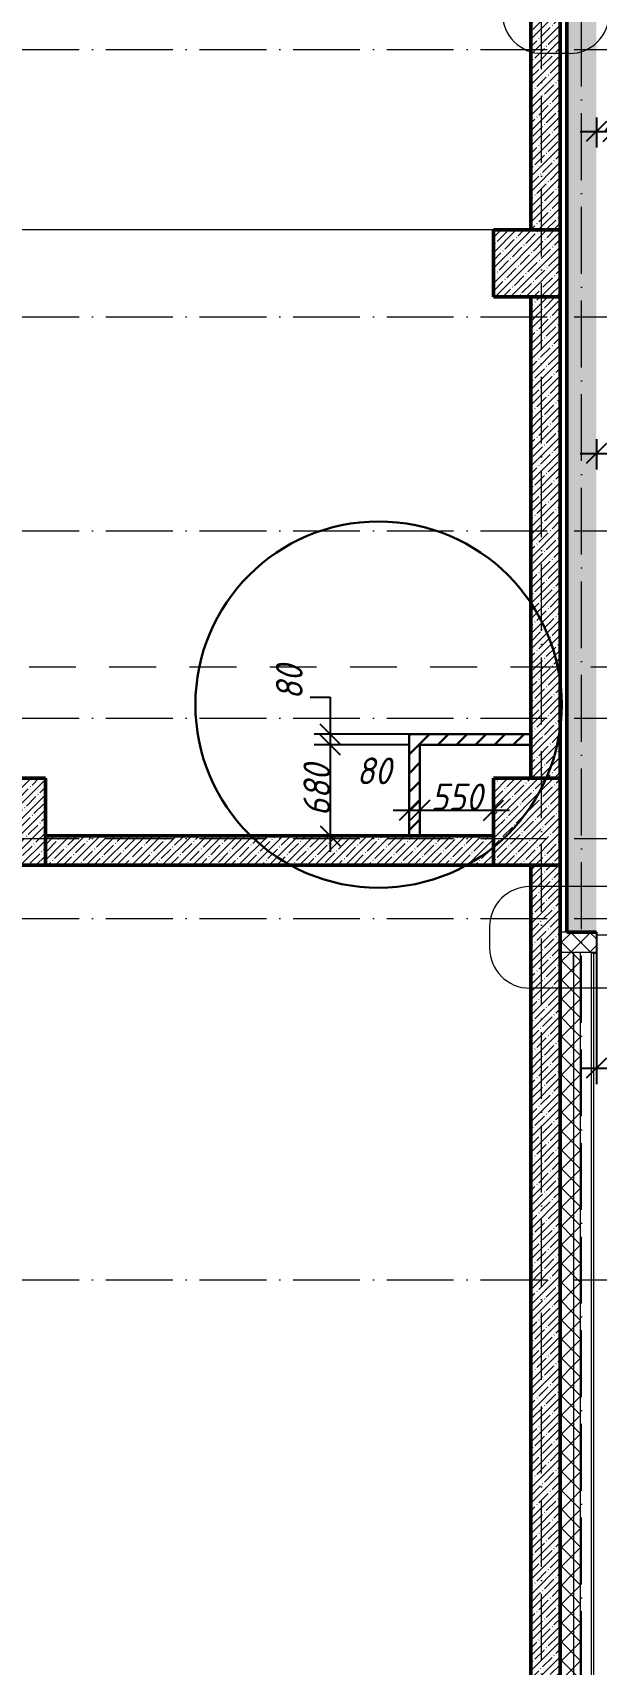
# Model space of a CAD drawing. Header units: millimetres. Extents: x -269418 to 201924, y -5890 to 98643.
# Drawn here: x 80755 to 84970, y 4923 to 17126 of the extents above; entities that cross this region are included whole.
import ezdxf

# ---------------------------------------------------------------- set-up
doc = ezdxf.new("R2010")
doc.units = ezdxf.units.MM
doc.linetypes.add('01 Штриховая _4 мм_', pattern=[600, 350, -250])
doc.linetypes.add('50_200_ШТРИХ_1Т_ш5_п1_п1_', pattern=[700, 500, -100, 0, -100])
for name, color, linetype, lineweight in [('1) ПГП Зеленый', 2, 'Continuous', 30), ('A-ANNO-DIMS', 7, 'Continuous', 9), ('A-DETL', 7, 'Continuous', 9), ('A-DETL-1', 7, 'Continuous', 5), ('A-FLOR', 7, 'Continuous', 9), ('A-WALL', 7, 'Continuous', 5), ('A-WALL-1', 7, 'Continuous', 9), ('A-WALL-3', 7, 'Continuous', 50), ('A-WALL-FNSH-1', 7, 'Continuous', 9), ('A-WALL-PATT-2', 7, 'Continuous', 5), ('G-ANNO-SYMB-1', 7, '01 Штриховая _4 мм_', 9), ('S-COLS', 7, 'Continuous', 9), ('S-COLS-1', 7, 'Continuous', 5), ('S-COLS-2', 7, 'Continuous', 50), ('Оси-1', 7, '50_200_ШТРИХ_1Т_ш5_п1_п1_', 9)]:
    doc.layers.add(name, color=color, linetype=linetype, lineweight=lineweight)
doc.styles.add('ISOCPEUR_I_2', font='isocpeui.ttf', dxfattribs={"width": 0.9, "height": 200})
doc.dimstyles.new('ISO-2_0_0_9К_СРЕДНИЙ_1', dxfattribs={"dimscale": 304.8, "dimtxt": 199.196235, "dimasz": 0.492126, "dimexe": 0.393701, "dimexo": 0, "dimgap": 0, "dimtad": 1, "dimdec": 0, "dimzin": 0, "dimdsep": 46, "dimtxsty": 'ISOCPEUR_I_2', "dimblk1": 'OBLIQUE', "dimblk2": 'OBLIQUE', "dimsah": 1, "dimcen": 0.09, "dimdle": 0.393701, "dimazin": 0, "dimtfac": 1, "dimtdec": 4, "dimtix": 1, "dimtmove": 1, "dimatfit": 3, "dimfxl": 1, "dimtvp": 1, "dimtolj": 1, "dimtzin": 0, "dimarcsym": 2})
doc.dimstyles.new('ISO-2_0_0_9К_СРЕДНИЙ_2', dxfattribs={"dimscale": 304.8, "dimtxt": 199.196235, "dimasz": 0.492126, "dimexe": 0.393701, "dimexo": 0, "dimgap": 0, "dimtad": 1, "dimdec": 0, "dimzin": 0, "dimdsep": 46, "dimtxsty": 'ISOCPEUR_I_2', "dimblk1": 'OBLIQUE', "dimblk2": 'OBLIQUE', "dimsah": 1, "dimcen": 0.09, "dimdle": 0.393701, "dimazin": 0, "dimtfac": 1, "dimtdec": 4, "dimtix": 1, "dimtmove": 0, "dimatfit": 3, "dimfxl": 1, "dimtvp": 1, "dimtolj": 1, "dimtzin": 0, "dimarcsym": 2})
pattern_1 = [(45, (0, 0), (-57.02463, 57.02463), []), (45, (57.025, 0), (-57.02463, 57.02463), [100.806, -20.161, 3.353, -16.808])]
pattern_2 = [(45, (0, 0), (-70.71068, 70.71068), []), (135, (0, 0), (-70.71068, -70.71068), [])]
pattern_3 = [(45, (0, 0), (-70.71068, 70.71068), [])]

# ---------------------------------------------------------------- blocks, each defined once
blk = doc.blocks.new('Колонна_Несущая_Прямоугольное сечение - Вн_ЖБ_500х500-V85-АР1_1_Кладочный план 3 этажа')
at = {"layer": 'S-COLS-1'}
h = blk.add_hatch(dxfattribs=at)
h.set_pattern_fill('FP_71', color=256, style=0, pattern_type=2)
h.set_pattern_definition([(45, (-84450, -15400), (-57.02463, 57.02463), []), (45, (-84392.975, -15400), (-57.02463, 57.02463), [100.806, -20.161, 3.353, -16.808])])
h.paths.add_polyline_path([(-250, -250), (250, -250), (250, 250), (-250, 250)], flags=0)
at = {"layer": 'S-COLS-2'}
for p, q in [((250, 250), (-250, 250)), ((-250, 250), (-250, -250)), ((250, -250), (250, 250)), ((-250, -250), (250, -250))]:
    blk.add_line(p, q, dxfattribs=at)
blk = doc.blocks.new('Колонна_Несущая_Прямоугольное сечение - 650х500-V117-АР1_1_Кладочный план 3 этажа')
at = {"layer": 'S-COLS-1'}
h = blk.add_hatch(dxfattribs=at)
h.set_pattern_fill('FP_108', color=256, style=0, pattern_type=2)
h.set_pattern_definition([(135, (11225, -80600), (-57.02463, -57.02463), []), (135, (11225, -80542.975), (-57.02463, -57.02463), [100.806, -20.161, 3.353, -16.808])])
h.paths.add_polyline_path([(325, -250), (325, 250), (-325, 250), (-325, -250)], flags=0)
at = {"layer": 'S-COLS-2'}
for p, q in [((325, 250), (-325, 250)), ((-325, 250), (-325, -250)), ((325, -250), (325, 250)), ((-325, -250), (325, -250))]:
    blk.add_line(p, q, dxfattribs=at)
blk = doc.blocks.new('Колонна_Несущая_Прямоугольное сечение - 650х500-V118-АР1_1_Кладочный план 3 этажа')
at = {"layer": 'S-COLS-1'}
h = blk.add_hatch(dxfattribs=at)
h.set_pattern_fill('FP_109', color=256, style=0, pattern_type=2)
h.set_pattern_definition([(135, (11225, -84450), (-57.02463, -57.02463), []), (135, (11225, -84392.975), (-57.02463, -57.02463), [100.806, -20.161, 3.353, -16.808])])
h.paths.add_polyline_path([(325, -250), (325, 250), (-325, 250), (-325, -250)], flags=0)
at = {"layer": 'S-COLS-2'}
for p, q in [((325, 250), (-325, 250)), ((-325, 250), (-325, -250)), ((325, -250), (325, 250)), ((-325, -250), (325, -250))]:
    blk.add_line(p, q, dxfattribs=at)
blk = doc.blocks.new('_Oblique')
at = {"color": 0, "linetype": 'ByBlock', "lineweight": -2}
blk.add_line((-0.5, -0.5), (0.5, 0.5), dxfattribs=at)
blk = doc.blocks.new('DIMBLOCK131-АР1_1_Кладочный план 3 этажа')
at = {"layer": 'A-ANNO-DIMS', "color": 0, "lineweight": -2, "transparency": 16777216}
for p, q in [((85070, 13979), (85505, 14410)), ((85505, 14410), (85887, 14410)), ((84970, 14085), (84970, 13859)), ((85170, 13608), (85170, 14099)), ((84850, 13979), (85290, 13979))]:
    blk.add_line(p, q, dxfattribs=at)
at = {"layer": 'Defpoints', "color": 0, "transparency": 16777216}
for p in [(84970, 14085), (85170, 13979), (85170, 13608)]:
    blk.add_point(p, dxfattribs=at)
at = {"layer": 'A-ANNO-DIMS', "color": 0, "lineweight": -2, "transparency": 16777216, "xscale": 150, "yscale": 150, "zscale": 150, "rotation": 180}
blk.add_blockref('_Oblique', (84970, 13979), dxfattribs=at)
at = {"layer": 'A-ANNO-DIMS', "color": 0, "lineweight": -2, "transparency": 16777216, "xscale": 150, "yscale": 150, "zscale": 150}
blk.add_blockref('_Oblique', (85170, 13979), dxfattribs=at)
at = {"layer": 'A-ANNO-DIMS', "color": 0, "transparency": 16777216, "insert": (85505, 14676), "char_height": 200, "width": 455.09, "attachment_point": 1, "line_spacing_factor": 1.149209, "style": 'ISOCPEUR_I_2'}
blk.add_mtext('\\A1;200', dxfattribs=at)
blk = doc.blocks.new('DIMBLOCK417-АР1_1_Кладочный план 3 этажа')
at = {"layer": 'A-ANNO-DIMS', "color": 0, "lineweight": -2, "transparency": 16777216}
for p, q in [((82830, 12155), (82980, 12155)), ((82980, 12155), (82980, 11880)), ((82980, 12000), (82980, 11680)), ((83570, 11880), (82860, 11880)), ((83569, 11800), (82860, 11800))]:
    blk.add_line(p, q, dxfattribs=at)
at = {"layer": 'Defpoints', "color": 0, "transparency": 16777216}
for p in [(83570, 11880), (82980, 11800), (83569, 11800)]:
    blk.add_point(p, dxfattribs=at)
at = {"layer": 'A-ANNO-DIMS', "color": 0, "lineweight": -2, "transparency": 16777216, "xscale": 150, "yscale": 150, "zscale": 150}
for p, rotation in [((82980, 11880), 90), ((82980, 11800), 270)]:
    blk.add_blockref('_Oblique', p, dxfattribs=dict(at, rotation=rotation))
at = {"layer": 'A-ANNO-DIMS', "color": 0, "transparency": 16777216, "insert": (82574, 12137), "char_height": 200, "width": 303.39, "attachment_point": 1, "rotation": 90, "line_spacing_factor": 1.149209, "style": 'ISOCPEUR_I_2'}
blk.add_mtext('\\A1;80', dxfattribs=at)
blk = doc.blocks.new('DIMBLOCK418-АР1_1_Кладочный план 3 этажа')
at = {"layer": 'A-ANNO-DIMS', "color": 0, "lineweight": -2, "transparency": 16777216}
for p, q in [((82980, 11920), (82980, 11000)), ((83569, 11800), (82860, 11800)), ((83086, 11120), (82860, 11120))]:
    blk.add_line(p, q, dxfattribs=at)
at = {"layer": 'Defpoints', "color": 0, "transparency": 16777216}
for p in [(83569, 11800), (82980, 11120), (83086, 11120)]:
    blk.add_point(p, dxfattribs=at)
at = {"layer": 'A-ANNO-DIMS', "color": 0, "lineweight": -2, "transparency": 16777216, "xscale": 150, "yscale": 150, "zscale": 150}
for p, rotation in [((82980, 11800), 90), ((82980, 11120), 270)]:
    blk.add_blockref('_Oblique', p, dxfattribs=dict(at, rotation=rotation))
at = {"layer": 'A-ANNO-DIMS', "color": 0, "transparency": 16777216, "insert": (82880, 11460), "char_height": 200, "width": 455.09, "attachment_point": 5, "rotation": 90, "style": 'ISOCPEUR_I_2'}
blk.add_mtext('\\A1;680', dxfattribs=at)
blk = doc.blocks.new('DIMBLOCK419-АР1_1_Кладочный план 3 этажа')
at = {"layer": 'A-ANNO-DIMS', "color": 0, "lineweight": -2, "transparency": 16777216}
for p, q in [((83570, 11416), (83570, 11190)), ((83650, 11416), (83650, 11190)), ((83450, 11310), (83770, 11310))]:
    blk.add_line(p, q, dxfattribs=at)
at = {"layer": 'Defpoints', "color": 0, "transparency": 16777216}
for p in [(83570, 11416), (83650, 11416), (83650, 11310)]:
    blk.add_point(p, dxfattribs=at)
at = {"layer": 'A-ANNO-DIMS', "color": 0, "lineweight": -2, "transparency": 16777216, "xscale": 150, "yscale": 150, "zscale": 150, "rotation": 180}
blk.add_blockref('_Oblique', (83570, 11310), dxfattribs=at)
at = {"layer": 'A-ANNO-DIMS', "color": 0, "lineweight": -2, "transparency": 16777216, "xscale": 150, "yscale": 150, "zscale": 150}
blk.add_blockref('_Oblique', (83650, 11310), dxfattribs=at)
at = {"layer": 'A-ANNO-DIMS', "color": 0, "transparency": 16777216, "insert": (83177, 11705), "char_height": 200, "width": 303.39, "attachment_point": 1, "line_spacing_factor": 1.149209, "style": 'ISOCPEUR_I_2'}
blk.add_mtext('\\A1;80', dxfattribs=at)
blk = doc.blocks.new('DIMBLOCK420-АР1_1_Кладочный план 3 этажа')
at = {"layer": 'A-ANNO-DIMS', "color": 0, "lineweight": -2, "transparency": 16777216}
for p, q in [((83650, 11416), (83650, 11190)), ((84200, 11416), (84200, 11190)), ((83530, 11310), (84320, 11310))]:
    blk.add_line(p, q, dxfattribs=at)
at = {"layer": 'Defpoints', "color": 0, "transparency": 16777216}
for p in [(83650, 11416), (84200, 11416), (84200, 11310)]:
    blk.add_point(p, dxfattribs=at)
at = {"layer": 'A-ANNO-DIMS', "color": 0, "lineweight": -2, "transparency": 16777216, "xscale": 150, "yscale": 150, "zscale": 150, "rotation": 180}
blk.add_blockref('_Oblique', (83650, 11310), dxfattribs=at)
at = {"layer": 'A-ANNO-DIMS', "color": 0, "lineweight": -2, "transparency": 16777216, "xscale": 150, "yscale": 150, "zscale": 150}
blk.add_blockref('_Oblique', (84200, 11310), dxfattribs=at)
at = {"layer": 'A-ANNO-DIMS', "color": 0, "transparency": 16777216, "insert": (83925, 11410), "char_height": 200, "width": 455.09, "attachment_point": 5, "style": 'ISOCPEUR_I_2'}
blk.add_mtext('\\A1;550', dxfattribs=at)
blk = doc.blocks.new('DIMBLOCK503-АР1_1_Кладочный план 3 этажа')
at = {"layer": 'A-ANNO-DIMS', "color": 0, "lineweight": -2, "transparency": 16777216}
for p, q in [((84970, 10400), (84970, 9261)), ((89110, 10400), (89110, 9261)), ((84850, 9381), (89230, 9381))]:
    blk.add_line(p, q, dxfattribs=at)
at = {"layer": 'Defpoints', "color": 0, "transparency": 16777216}
for p in [(84970, 10400), (89110, 10400), (89110, 9381)]:
    blk.add_point(p, dxfattribs=at)
at = {"layer": 'A-ANNO-DIMS', "color": 0, "lineweight": -2, "transparency": 16777216, "xscale": 150, "yscale": 150, "zscale": 150, "rotation": 180}
blk.add_blockref('_Oblique', (84970, 9381), dxfattribs=at)
at = {"layer": 'A-ANNO-DIMS', "color": 0, "lineweight": -2, "transparency": 16777216, "xscale": 150, "yscale": 150, "zscale": 150}
blk.add_blockref('_Oblique', (89110, 9381), dxfattribs=at)
at = {"layer": 'A-ANNO-DIMS', "color": 0, "transparency": 16777216, "insert": (87040, 9481), "char_height": 200, "width": 597.59, "attachment_point": 5, "style": 'ISOCPEUR_I_2'}
blk.add_mtext('\\A1;4140', dxfattribs=at)
blk = doc.blocks.new('DIMBLOCK504-АР1_1_Кладочный план 3 этажа')
at = {"layer": 'A-ANNO-DIMS', "color": 0, "lineweight": -2, "transparency": 16777216}
for p, q in [((85033, 16386), (85354, 16835)), ((85354, 16835), (85671, 16835)), ((84970, 16492), (84970, 16266)), ((85095, 16280), (85095, 16506)), ((84850, 16386), (85215, 16386))]:
    blk.add_line(p, q, dxfattribs=at)
at = {"layer": 'Defpoints', "color": 0, "transparency": 16777216}
for p in [(84970, 16492), (85095, 16386), (85095, 16280)]:
    blk.add_point(p, dxfattribs=at)
at = {"layer": 'A-ANNO-DIMS', "color": 0, "lineweight": -2, "transparency": 16777216, "xscale": 150, "yscale": 150, "zscale": 150, "rotation": 180}
blk.add_blockref('_Oblique', (84970, 16386), dxfattribs=at)
at = {"layer": 'A-ANNO-DIMS', "color": 0, "lineweight": -2, "transparency": 16777216, "xscale": 150, "yscale": 150, "zscale": 150}
blk.add_blockref('_Oblique', (85095, 16386), dxfattribs=at)
at = {"layer": 'A-ANNO-DIMS', "color": 0, "transparency": 16777216, "insert": (85354, 17102), "char_height": 200, "width": 409.12, "attachment_point": 1, "line_spacing_factor": 1.149209, "style": 'ISOCPEUR_I_2'}
blk.add_mtext('\\A1;125', dxfattribs=at)

msp = doc.modelspace()

# ---------------------------------------------------------------- hatches: boundary and pattern name
at = {"layer": '1) ПГП Зеленый'}
h = msp.add_hatch(dxfattribs=at)
h.set_pattern_fill('FP_5', color=256, style=0, pattern_type=2)
h.set_pattern_definition(pattern_3)
h.paths.add_polyline_path([(83650, 11120), (83650, 11880), (83570, 11880), (83570, 11120)], flags=0)
h = msp.add_hatch(dxfattribs=at)
h.set_pattern_fill('FP_5', color=256, style=0, pattern_type=2)
h.set_pattern_definition(pattern_3)
h.paths.add_polyline_path([(84480, 11800), (84480, 11880), (83650, 11880), (83650, 11800)], flags=0)
at = {"layer": 'A-WALL-PATT-2'}
h = msp.add_hatch(dxfattribs=at)
h.set_pattern_fill('FP_4', color=256, style=0, pattern_type=2)
h.set_pattern_definition(pattern_1)
h.paths.add_polyline_path([(84970, 10400), (84970, 19100), (84750, 19100), (84750, 10400)], flags=0)
h = msp.add_hatch(dxfattribs=at)
h.set_pattern_fill('FP_4', color=256, style=0, pattern_type=2)
h.set_pattern_definition(pattern_1)
h.paths.add_polyline_path([(84480, 15650), (84700, 15650), (84700, 18600), (84480, 18600), (84480, 18091.6)], flags=0)
h = msp.add_hatch(dxfattribs=at)
h.set_pattern_fill('FP_4', color=256, style=0, pattern_type=2)
h.set_pattern_definition(pattern_1)
h.paths.add_polyline_path([(84480, 11550), (84700, 11550), (84700, 15150), (84480, 15150), (84480, 12371.8)], flags=0)
h = msp.add_hatch(dxfattribs=at)
h.set_pattern_fill('FP_4', color=256, style=0, pattern_type=2)
h.set_pattern_definition(pattern_1)
h.paths.add_polyline_path([(84200, 10900), (84200, 11120), (80850, 11120), (80850, 10900), (82877.4, 10900)], flags=0)
h = msp.add_hatch(dxfattribs=at)
h.set_pattern_fill('FP_4', color=256, style=0, pattern_type=2)
h.set_pattern_definition(pattern_1)
h.paths.add_polyline_path([(84700, 4050), (84700, 10900), (84480, 10900), (84480, 4050)], flags=0)
h = msp.add_hatch(dxfattribs=at)
h.set_pattern_fill('FP_2', color=256, style=0, pattern_type=2)
h.set_pattern_definition(pattern_2)
h.paths.add_polyline_path([(89210, 10250), (89360, 10250), (89360, 10400), (89179, 10400), (89179, 10394), (89110, 10394), (89110, 10250), (89179, 10250)], flags=0)
h.paths.add_polyline_path([(84708, 10250), (84970, 10250), (84970, 10400), (84708, 10400)], flags=0)
h = msp.add_hatch(dxfattribs=at)
h.set_pattern_fill('FP_2', color=256, style=0, pattern_type=2)
h.set_pattern_definition(pattern_2)
h.paths.add_polyline_path([(84800, 3450), (84800, 10250), (84700, 10250), (84700, 3450)], flags=0)
h = msp.add_hatch(dxfattribs=at)
h.set_pattern_fill('FP_2', color=256, style=0, pattern_type=2)
h.set_pattern_definition(pattern_2)
h.paths.add_polyline_path([(84800, 3400), (84850, 3400), (84850, 10250), (84800, 10250), (84800, 3450)], flags=0)

# ---------------------------------------------------------------- linework, layer by layer
at = {"color": 1, "lineweight": 30}
msp.add_circle((83341.4, 12100.4), 1369.4, dxfattribs=at)
at = {"layer": '1) ПГП Зеленый'}
for p, q in [((83570, 11880), (83570, 11120)), ((84480, 11880), (83570, 11880)), ((83650, 11120), (83650, 11800)), ((83650, 11800), (84480, 11800))]:
    msp.add_line(p, q, dxfattribs=at)
at = {"layer": 'A-DETL'}
for p, q in [((84708, 10250), (84970, 10250)), ((84850, 10242), (84850, 3400))]:
    msp.add_line(p, q, dxfattribs=at)
at = {"layer": 'A-DETL-1'}
for p, q in [((84767.6, 16969.8), (84567.6, 16969.8)), ((85211.6, 10740), (84472.1, 10740)), ((84172.1, 10440), (84172.1, 10280)), ((84800, 10095), (84800, 10250)), ((85211.6, 9980), (84473.7, 9980))]:
    msp.add_line(p, q, dxfattribs=at)
for centre, start, end in [((84567.6, 17269.8), 180, 270), ((84767.6, 17269.8), 270, 0), ((84472.1, 10440), 90, 180), ((84472.1, 10280), 180, 270)]:
    msp.add_arc(centre, 300, start, end, dxfattribs=at)
at = {"layer": 'A-FLOR'}
for p, q in [((84200, 15650), (79080, 15650)), ((84970, 10380), (89110, 10380))]:
    msp.add_line(p, q, dxfattribs=at)
at = {"layer": 'A-WALL'}
for p, q in [((84800, 10250), (84800, 3450)), ((84850, 10242), (84850, 10250)), ((84930, 10250), (84930, 3320)), ((84930, 10247), (84970, 10247)), ((84950, 10242), (84930, 10242))]:
    msp.add_line(p, q, dxfattribs=at)
at = {"layer": 'A-WALL-1'}
for p, q in [((84750, 10400), (84708, 10400)), ((84970, 10250), (84970, 10400)), ((84700, 10250), (84708, 10250)), ((84700, 10242), (84700, 4050))]:
    msp.add_line(p, q, dxfattribs=at)
at = {"layer": 'A-WALL-3'}
for p, q in [((84750, 19100), (84750, 10400)), ((84480, 18600), (84480, 15650)), ((84700, 15650), (84700, 18600)), ((84480, 15150), (84480, 11550)), ((84700, 11550), (84700, 15150)), ((84200, 11120), (80850, 11120)), ((80850, 10900), (84200, 10900)), ((84480, 10900), (84480, 4050)), ((84700, 4050), (84700, 10900)), ((84750, 10400), (84970, 10400))]:
    msp.add_line(p, q, dxfattribs=at)
at = {"layer": 'A-WALL-FNSH-1'}
for p, q in [((84708, 10400), (84700, 10400)), ((84950, 10242), (84970, 10242)), ((84950, 3300), (84950, 10242)), ((84970, 10242), (84970, 10250))]:
    msp.add_line(p, q, dxfattribs=at)
at = {"layer": 'G-ANNO-SYMB-1'}
msp.add_line((42928.2, 12383.3), (126805, 12383.3), dxfattribs=at)
at = {"layer": 'Оси-1'}
for p, q in [((84560, -4150), (84560, 28636.9)), ((84860, -2880), (84860, 28636.9)), ((-6210, 17000), (125951.6, 17000)), ((-6210, 15000), (125951.6, 15000)), ((-6210, 13400), (125951.6, 13400)), ((-6210, 12000), (125951.6, 12000)), ((-6210, 11100), (125951.6, 11100)), ((-6210, 10500), (125951.6, 10500)), ((-6210, 7800), (125951.6, 7800))]:
    msp.add_line(p, q, dxfattribs=at)

# ---------------------------------------------------------------- block references
at = {"layer": 'S-COLS'}
msp.add_blockref('Колонна_Несущая_Прямоугольное сечение - Вн_ЖБ_500х500-V85-АР1_1_Кладочный план 3 этажа', (84450, 15400), dxfattribs=at)
at = {"layer": 'S-COLS', "rotation": 270.0000000000007}
for name, p in [('Колонна_Несущая_Прямоугольное сечение - 650х500-V117-АР1_1_Кладочный план 3 этажа', (80600, 11225)), ('Колонна_Несущая_Прямоугольное сечение - 650х500-V118-АР1_1_Кладочный план 3 этажа', (84450, 11225))]:
    msp.add_blockref(name, p, dxfattribs=at)

# ---------------------------------------------------------------- dimensions: what is measured, and where the dimension line sits
at = {"layer": 'A-ANNO-DIMS'}
for base, p1, p2, override, picture, middle in [((85095, 16385.8), (84970, 16491.9), (85095, 16280), {"dimpost": '<>', "dimfxl": 245.985311}, 'DIMBLOCK504-АР1_1_Кладочный план 3 этажа', (85353.9, 16835)), ((85170, 13979.1), (84970, 14085.2), (85170, 13608), {"dimpost": '<>', "dimfxl": 517.375617}, 'DIMBLOCK131-АР1_1_Кладочный план 3 этажа', (85505, 14409.6)), ((83650, 11310.1), (83570, 11416.1), (83650, 11416.1), {"dimpost": '<>', "dimfxl": 80}, 'DIMBLOCK419-АР1_1_Кладочный план 3 этажа', (83328.8, 11438))]:
    dim = msp.add_linear_dim(base=base, p1=p1, p2=p2, dimstyle='ISO-2_0_0_9К_СРЕДНИЙ_1', override=override, dxfattribs=at)
    dim.commit()
    dim.dimension.update_dxf_attribs({"geometry": picture, "text_midpoint": middle, "dimtype": 160})
dim = msp.add_linear_dim(base=(82979.7, 11800), p1=(83570, 11880), p2=(83568.9, 11800), angle=90, dimstyle='ISO-2_0_0_9К_СРЕДНИЙ_1', override={"dimpost": '<>', "dimfxl": 80.007602}, dxfattribs=at)
dim.commit()
dim.dimension.update_dxf_attribs({"geometry": 'DIMBLOCK417-АР1_1_Кладочный план 3 этажа', "text_midpoint": (82851.8, 12155.2), "dimtype": 160, "text_rotation": 90})
dim = msp.add_linear_dim(base=(82979.7, 11120), p1=(83568.9, 11800), p2=(83085.8, 11120), angle=90, dimstyle='ISO-2_0_0_9К_СРЕДНИЙ_2', override={"dimpost": '<>', "dimfxl": 834.139872}, dxfattribs=at)
dim.commit()
dim.dimension.update_dxf_attribs({"geometry": 'DIMBLOCK418-АР1_1_Кладочный план 3 этажа', "text_midpoint": (82879.7, 11460)})
for base, p1, p2, override, picture, middle in [((84200, 11310.1), (83650, 11416.1), (84200, 11416.1), {"dimpost": '<>', "dimfxl": 550}, 'DIMBLOCK420-АР1_1_Кладочный план 3 этажа', (83925, 11410.1)), ((89110, 9380.8), (84970, 10400), (89110, 10400), {"dimpost": '<>', "dimfxl": 4139.999961}, 'DIMBLOCK503-АР1_1_Кладочный план 3 этажа', (87040, 9480.8))]:
    dim = msp.add_linear_dim(base=base, p1=p1, p2=p2, dimstyle='ISO-2_0_0_9К_СРЕДНИЙ_2', override=override, dxfattribs=at)
    dim.commit()
    dim.dimension.update_dxf_attribs({"geometry": picture, "text_midpoint": middle})

doc.saveas('drawing.dxf')
